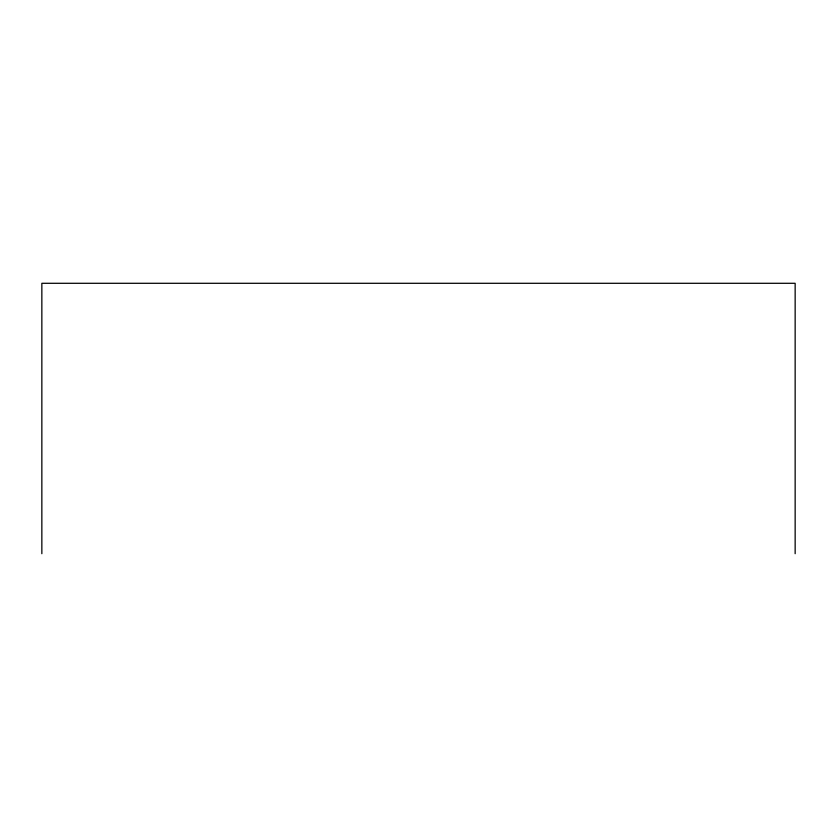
<?xml version="1.0" encoding="UTF-8"?>
<svg xmlns="http://www.w3.org/2000/svg" width="837" height="837" viewBox="0 0 837 837"><rect width="100%" height="100%" fill="white"/><g stroke="black" fill="none" stroke-linecap="round" stroke-linejoin="round"><path stroke-width="1.26" d="M795.15 553.707L795.15 283.293L41.85 283.293L41.85 553.707"/></g></svg>
